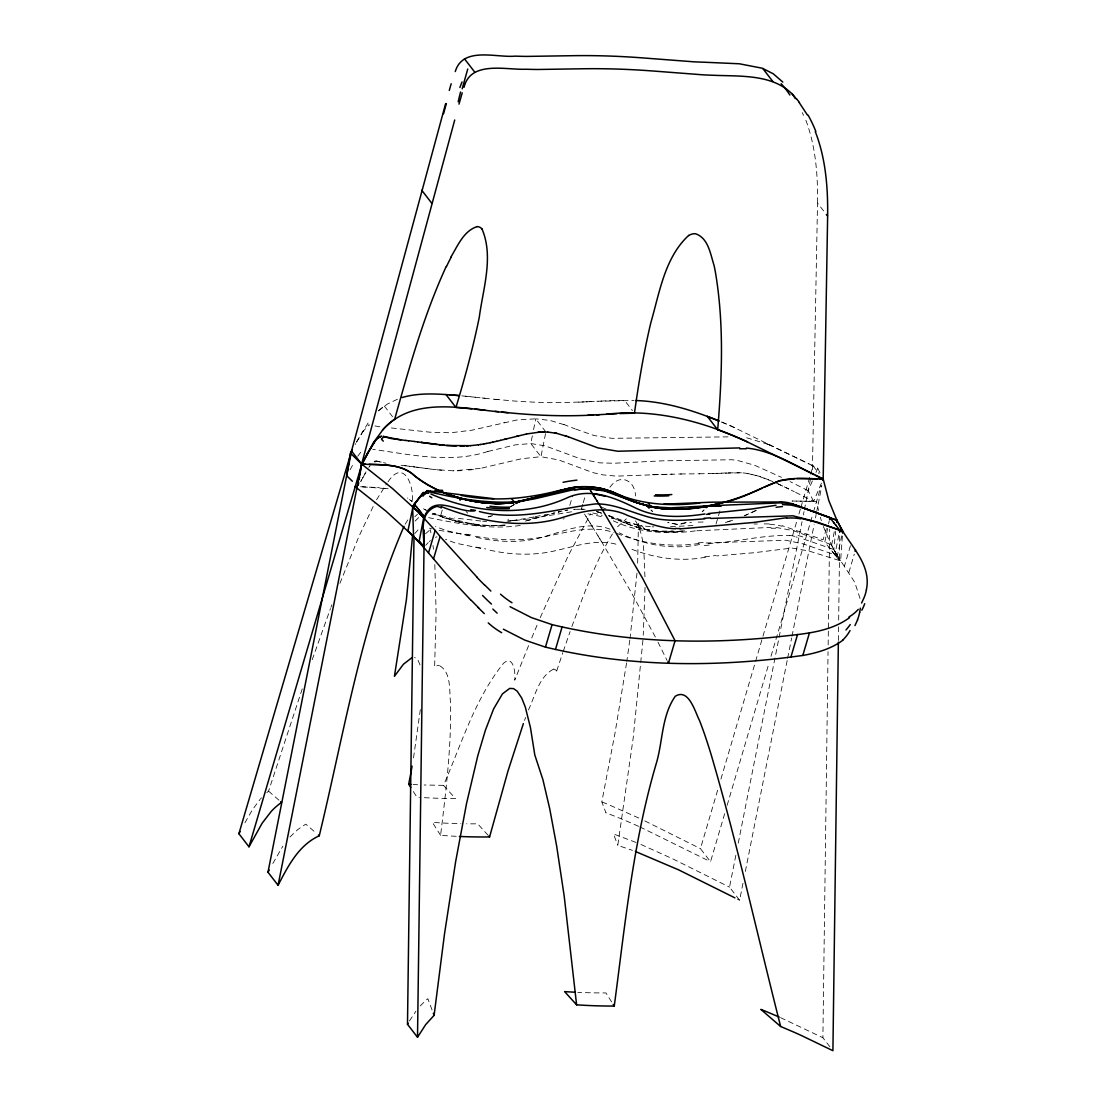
<?xml version="1.0" encoding="UTF-8"?>
<svg xmlns="http://www.w3.org/2000/svg" width="1106" height="1106" viewBox="0 0 1106 1106"><rect width="100%" height="100%" fill="white"/><g stroke="black" fill="none" stroke-linecap="round" stroke-linejoin="round"><path stroke-width="0.75" stroke-dasharray="5 3.75" d="M645.061 587.438L643.25 635.217M817.541 202.716C817.901 174.126 815.578 144.872 805.03 118.038M838.666 620.065L839.758 533.977M829.901 1046.815L822.892 1037.732L828.048 651.711M828.145 644.909L828.353 629.604M828.366 627.904L829.694 529.041M838.389 640.498L838.569 626.881M812.426 469.29L817.528 203.034L825.104 212.836M637.65 563.244L638.452 523.069M642.932 640.167L633.199 737.923L617.784 845.357L632.438 850.376M636.987 573.074L630.019 638.48M842.385 536.12L840.615 560.866L808.707 550.954L791.965 548.037L754.389 552.696L716.716 555.931M835.293 552.198L833.786 549.488L835.694 531.239M420.335 709.61L413.409 758.605M456.253 836.302A348.943 151.328 16.4 0 1 440.575 835.334C445.925 791.537 451.317 747.532 450.598 703.333C449.036 690.877 451.801 672.296 439.22 665.494M629.798 640.111L626.812 661.305M626.577 662.936L615.047 732.877L601.802 801.891L605.922 812.827M742.983 883.293L739.624 900.201L729.531 887.136L735.905 854.993M738.255 843.145L802.016 521.728M803.357 514.954L804.034 511.58M804.366 509.88L811.085 476.05M745.333 871.445L787.278 659.992M787.61 658.291L791.647 637.996M791.979 636.296L814.127 524.645M815.468 517.885L816.145 514.497M816.477 512.811L821.841 485.741M532.345 435.833L530.797 443.561L540.945 456.695L558.654 459.93L592.996 472.635L602.659 474.847L616.443 476.133L672.144 474.101M533.576 429.64L535.733 418.815L550.166 420.46L565.664 425.16M545.535 433.607L540.945 456.695L521.562 458.741L480.156 468.446M836.468 556.733L834.878 554.756L839.191 533.272M827.647 528.405L824.813 542.189L835.002 554.922M828.588 523.815L829.21 520.746M838.224 557.106L837.339 555.668L841.777 535.774M831.56 545.313L834.422 530.949M442.289 509.99L440.395 516.433A206.988 160.038 -37.7 0 0 444.985 518.037L448.497 519.156M569.811 505.318L572.701 495.474M582.779 504.225L581.369 509.05L582.157 510.308M583.263 502.622L585.157 496.179M716.024 524.092L720.905 507.543M724.679 813.67L710.536 861.726L700.444 848.648L718.485 787.334M720.932 779.053L755.066 663.075M755.55 661.416L796.997 520.58M798.947 513.944L800.412 508.981M800.896 507.322L810.173 475.843M810.657 474.184L813.09 465.903L731.329 426.156A227.712 98.752 16.4 0 0 720.352 421.51M727.126 805.389L769.057 662.895M771.006 656.259L812.951 513.765M813.435 512.119L821.288 485.41M860.039 598.47L854.758 582.323L844.362 566.369L850.984 543.862M848.869 572.479L854.261 554.189M826.389 528.627L823.085 539.756L782.122 525.654M266.809 792.643A211.965 91.922 16.4 0 1 268.564 791.163L302.975 686.646M556.719 670.913L562.802 652.637M563.217 651.406L570.102 631.526M312.224 659.715L330.487 608.535M571.871 626.549C583.871 594.489 595.194 561.696 613.36 532.484M330.943 607.277L331.869 604.761M524.493 720.448L525.626 717.407M339.929 583.332L358.938 536.41L375.045 502.525M424.345 797.675A347.975 150.9 16.4 0 0 455.423 798.477L443.52 785.357C461.479 743.937 474.916 698.633 503.645 663.158C513.737 654.42 515.631 673.665 514.732 680.19L529.083 644.369M528.433 709.997C535.11 695.909 538.885 676.844 553.415 669.185M531.71 637.968L537.668 623.687M540.226 617.646L568.553 555.074L590.59 513.889M812.385 480.875L808.21 490.691L813.643 501.391L792.048 501.018L812.122 501.35M815.965 472.469L817.749 468.267L811.099 464.935M821.399 483.184L813.643 501.391L793.168 491.119M360.625 481.732L366.003 471.903M361.026 481.069L361.621 479.949M362.809 477.723L366.141 471.764M356.367 442.248L369.432 420.764M272.809 863.482L282.887 846.159M244.91 822.795L252.417 809.786L260.048 799.444M350.063 469.787L354.197 462.267M355.261 444.501L355.773 443.575M356.699 441.888L363.473 430.51M376.538 499.815L387.072 483.004M362.187 432.418L368.367 425.506M405.183 524.147L407.81 519.931M409.427 1020.962L415.925 1011.188M357.763 456.239L361.856 450.764M368.782 467.479L369.874 466.041M369.501 466.455L370.247 465.46M388.054 481.787C402.681 459.681 413.285 482.147 412.593 500.437M414.764 533.645L418.69 529.138M617.549 526.746L626.369 518.838M415.068 521.092L419.146 517.166M260.532 798.905L261.5 797.827M420.252 1005.935L426.073 1000.183A211.578 91.757 16.4 0 1 427.842 998.718L432.529 1011.174M289.979 836.979L297.597 829.68L305.768 824.136L316.731 833.606M425.699 545.258L428.257 542.59M414.778 516.779L417.487 514.249M425.506 533.756L429.902 529.981M609.918 487.248C620.037 472.746 635.093 480.391 635.521 495.972M429.335 541.567L430.441 540.585M378.307 410.907L387.418 404.036L398.796 398.602M514.262 504.53L507.198 508.663M514.166 504.585L510.723 506.645M508.622 507.861L509.424 507.405M506.99 508.788L507.806 508.331M374.879 461.354L374.118 461.741L374.92 461.368M744.186 515.88L756.504 510.253M755.564 510.709L744.932 515.52M435.474 537.322L437.036 536.811M686.245 522.585L676.941 524.396L667.969 522.585M492.64 515.562L488.064 516.986M685.485 522.861L683.494 523.484A23.668 18.304 -37.7 0 1 677.563 524.382L667.789 522.502M488.672 516.82L491.133 516.087M538.622 517.414L524.963 521.23M544.47 515.728L550.318 514.083L526.926 520.719M551.452 513.765L554.23 513.032L552.267 513.543M553.719 513.156L554.853 512.866M487.94 451.442L515.368 444.861L530.797 443.561L545.147 445.829L580.996 459.045L599.466 462.833L613.775 463.248L662.121 460.856L731.315 459.75A84.222 78.346 -84.1 0 1 737.121 460.345L754.707 465.294L781.486 477.336M487.926 451.442C450.197 463.884 410.768 454.525 372.708 449.326M545.866 431.948L535.733 418.815L516.668 420.031L472.234 430.137L450.889 432.764L430.123 432.211L388.137 427.593M503.714 422.672L504.82 422.395M562.055 511.138L558.143 512.037L560.092 511.58M544.594 514.622L546.101 514.29M540.087 515.631L535.235 516.682M533.949 516.944L516.281 520.124M480.17 468.446L453.266 470.824M565.954 510.364L567.903 510.032M369.75 425.05L369.542 425.091A84.429 18.526 -89.6 0 0 368.367 424.967M520.262 525.447C489.115 530.175 457.635 523.442 427.165 517.359M517.055 520.014L507.018 521.147M515.507 520.235L512.424 520.622M473.534 469.525L465.377 470.409M699.6 544.484C672.13 550.249 644.162 544.981 619.236 532.843M505.456 525.129L482.603 525.709L458.022 521.797M705.6 557.175C679.457 562.29 652.941 557.77 628.498 548.009M708.061 543.475C735.435 542.59 762.518 534.599 789.795 535.594M511.649 520.705L508.815 520.995M684.545 530.811C658.319 534.889 632.245 527.59 608.894 515.977L615.254 518.645M499.649 525.709L503.507 525.35A122.144 94.439 -37.7 0 1 499.649 525.709L480.751 525.571L460.967 522.488M571.608 511.788L526.58 519.239L508.539 521.147M699.144 543.433C671.287 547.581 643.208 543.862 617.148 533.521M695.287 530.88C667.25 534.571 638.3 532.981 612.558 520.442M374.879 461.008A81.001 19.507 89.3 0 1 376.372 461.091L386.077 463.248M696.891 530.769L771.117 527.396M699.296 473.797L741.393 472.787A81.623 76.148 -87.2 0 1 747.158 473.423L758.204 475.981L773.315 481.746M589.291 401.672L598.056 401.202M706.07 542.991L785.661 540.24L803.191 543.875L837.339 555.654L835.597 552.71M586.374 401.824L592 401.533M596.811 401.271L633.973 400.483M587.217 401.782L563.231 402.57A362.146 157.052 16.4 0 1 513.806 400.98L491.631 398.99M600.973 401.049L624.517 400.317L632.466 410.63M728.315 472.856L741.393 472.787M726.421 472.967L708.545 473.631M583.456 401.962L577.622 402.211M670.513 526.677L693.144 525.557M652.319 474.709L681.407 473.976M376.372 460.995L382.925 462.557M727.997 436.856L611.908 438.335L594.033 435.529L574.221 428.561M457.276 470.797L461.313 470.658M753.988 524.037L757.375 523.967M680.466 473.976L699.849 473.783M764.149 523.871L769.707 523.954M443.52 785.357L424.137 784.983M626.383 523.332C644.383 531.281 664.485 533.106 683.895 530.894A171.665 132.734 -37.7 0 1 662.867 531.696M453.266 470.824L434.036 469.497L402.93 465.405M812.799 501.377L816.56 501.488L818.509 510.46M360.639 486.764L375.625 487.414M362.519 486.834L388.441 488.797L377.478 487.539M775.942 527.41L793.721 530.742L831.214 544.636M652.125 526.802L653.895 526.885M583.235 509.147L573.724 509.299L585.088 509.299M417.57 784.721L413.16 784.486M486.557 521.438L482.672 521.175M650.383 526.691L641.356 525.668M480.751 521.023L454.607 517.94M441.543 470.23L434.036 469.483M461.824 395.865L476.631 397.386M498.156 399.639L487.456 398.561M465.239 396.197L471.82 396.874M432.156 514.442L440.727 515.285L464.769 522.295M482.05 397.98L488.354 398.644M475.124 397.234L485.05 398.298M401.077 465.239L416.16 467.133M430.414 469.041L416.022 467.078M587.894 513.806L601.733 516.668M379.897 426.792L374.713 425.907M638.881 525.364L611.272 518.202M469.912 535.415L438.266 530.175M475.193 536.23C498.875 540.571 523.318 541.332 546.931 536.189C568.94 531.986 591.904 524.921 614.01 532.58M747.158 473.382L758.923 476.202L770.288 480.446M640.747 525.557L633.614 524.05M480.571 548.369L455.506 543.087L445.442 539.286M490.041 550.235C512.147 555.129 535.276 555.848 557.327 550.249C577.387 545.756 598.291 538.193 618.779 545.023M476.354 537.295C499.511 542.673 524.009 543.322 546.806 535.954C568 529.539 590.95 520.304 612.641 530.313M469.538 535.871L447.197 530.825L435.474 526.622M592.816 512.963L602.3 515.382M459.225 522.087L432.612 513.281L445.594 518.244L462.723 522.875M456.819 521.493L449.672 519.516M795.933 536.894L797.26 537.24M608.411 515.355L628.623 522.626L641.964 525.765L644.674 529.29L634.512 526.401A130.619 100.992 -37.7 0 0 641.259 528.447A122.918 95.033 -37.7 0 0 651.835 530.631M596.839 511.663L602.411 513.474L600.765 512.894M597.406 511.815L599.093 512.341M803.799 539.134L833.786 549.488M563.369 424.289L574.788 428.782M768.172 444.363L746.536 437.727A84.429 78.153 -84.5 0 0 743.55 437.271M627.987 523.981L618.42 520M636.005 842.426L613.512 833.979L617.784 845.357M608.894 515.977L610.484 516.626M766.638 443.727L770.481 445.331M721.748 422.091L736.748 428.547M768.559 444.529L809.067 463.926M640.955 844.472L672.697 858.823L729.531 887.136M780.573 1017.644L822.892 1037.732M638.604 826.348L631.346 823.127A236.988 102.775 16.4 0 0 605.95 812.813M776.343 483.087L791.689 490.387M639.862 826.901L710.536 861.726M778.223 483.944L788.73 488.935M638.784 818.039L607.429 804.145A215.117 93.291 16.4 0 0 601.802 801.891M644.812 820.915L700.444 848.648M791.329 490.207L794.26 491.672M808.21 490.691L790.016 481.58M737.287 899.04L739.624 900.201M423.432 508.76L426.432 510.35L421.98 507.903M409.483 499.539L412.165 501.516L407.533 497.976M268.564 791.163L279.113 800.288M467.672 513.17L466.041 511.442M652.581 511.566L651.033 510.004M651.116 510.087L652.208 511.193M488.092 835.279L477.654 823.818A361.69 156.858 16.4 0 1 466.566 823.804M834.892 554.783L829.445 547.982M836.233 556.456L839.454 560.493M813.09 465.903L819.145 473.741M635.466 520.843C645.738 537.309 643.568 558.323 645.005 576.903M384.349 406.054L392.561 416.685M844.362 566.369L839.551 559.221M840.449 560.618L839.8 559.608M839.634 559.36L838.431 557.438M611.659 1001.953L605.936 992.925A360.985 156.54 16.4 0 1 577.761 992.345M413.354 791.55L416.962 797.232A347.975 150.9 16.4 0 0 419.437 797.398M839.316 558.862L838.694 557.853M440.575 835.334L432.363 822.352A361.69 156.858 16.4 0 0 460.967 823.707M584.535 514.096L586.125 516.626M586.014 516.447L588.503 520.456M838.528 557.604L836.509 554.272M588.42 520.318L590.231 523.235M590.092 523.014L592.484 526.871M592.042 526.166L596.48 533.369M596.037 532.636L598.083 535.981M597.987 535.816L599.936 539.023M601.291 541.249L631.042 592L655.803 637.872M599.687 538.622L601.401 541.428M836.91 554.963L837.339 555.654M836.634 554.479L829.127 540.35L823.334 526.428M836.095 553.581L835.058 551.783M833.371 548.742L831.919 546.005M817.749 468.267L820.859 474.391M657.987 642.171L667.098 660.489M821.385 520.691L820.348 517.262M420.059 664.983L418.137 660.393L415.179 657.793A4.825 3.982 -27.5 0 0 414.515 657.614M430.234 529.705L430.939 532.816M432.999 545.424L433.455 549.226M434.824 564.53L436.11 612.171L434.617 666.973A8.005 7.175 -40.7 0 1 439.22 665.383M374.934 462.114A81.609 19.396 -88.5 0 1 376.413 461.326M662.881 531.64A113.033 87.402 -37.7 0 1 653.646 530.88M478.912 525.405A167.711 129.665 -37.7 0 1 473.423 524.756M468.695 523.332A94.632 4.728 9.3 0 1 479.7 524.825M563.148 518.977A123.609 64.535 -21 0 1 564.184 518.783M558.254 512.023A129.637 100.231 -37.7 0 1 560.521 511.484M565.055 510.53A129.637 100.231 -37.7 0 1 567.323 510.101M703.9 510.046A73.01 56.447 -37.7 0 1 702.573 511.345M601.415 507.225A123.305 80.213 -23.7 0 1 606.987 509.451M641.328 526.815A138.844 87.941 -33.8 0 1 638.231 526.373M689.812 522.419A93.789 19.853 0.1 0 1 691.471 522.35M698.149 522.129A93.789 19.853 0.1 0 1 704.881 522.004M596.452 511.525A129.208 99.899 -37.7 0 1 603.24 513.792M704.245 545.617A108.098 12.498 -4.6 0 1 711.822 544.733M789.85 535.359A76.687 72.111 -43.4 0 1 796.002 536.7M797.979 535.484A177.859 156.858 -20.7 0 1 804.574 537.461M431.575 528.806A107.78 2.157 11 0 1 429.446 528.184M704.633 556.83A108.167 19.631 -2.5 0 1 715.955 555.544M475.939 547.069A108.264 4.645 12.9 0 1 485.769 548.977M704.024 509.99A75.028 58.01 -37.7 0 1 702.227 511.746M771.076 528.309A108.982 99.982 -57.4 0 1 775.873 528.239M698.204 542.88A91.328 17.903 -0.8 0 1 705.351 542.396M465.916 534.212A91.522 6.885 12.6 0 1 471.267 535M644.674 529.276A120.374 93.07 -37.7 0 0 658.664 530.935A172.011 132.996 -37.7 0 0 673.222 530.88M504.682 525.115A120.374 93.07 -37.7 0 1 492.764 525.571A171.872 132.886 -37.7 0 1 464.783 522.281M434.534 514.138A157.439 17.157 -10.3 0 1 435.75 513.626M769.707 524.258A78.25 72.001 72.4 0 1 782.025 526.235M508.774 519.779A139.273 99.111 -19.6 0 1 507.834 519.834M802.306 112.646A104.918 84.72 69.2 0 1 803.523 115.397M378.791 410.478A230.822 100.093 16.4 0 1 384.294 406.026M553.456 669.075A8.005 6.055 -58.3 0 1 556.65 670.983M732.614 520.249L724.845 522.723L732.628 520.249"/><path stroke-width="1.5" d="M423.764 547.387C424.331 532.442 418.441 514.802 434.713 507.06M424.248 530.009L417.515 1037.276L407.492 1024.294L414.003 536.23M424.372 518.645L424.4 516.751C433.856 492.903 457.345 513.129 474.806 510.848M827.634 215.794C827.993 187.384 825.698 158.338 815.302 131.655M839.786 532.083L839.813 530.189L829.846 517.691L829.528 519.212M414.404 506.133L414.432 504.239L417.543 508.166M829.818 519.585L829.846 517.691M838.362 642.199L832.915 1050.7L801.629 1035.631A326.049 141.402 16.4 0 0 794.108 1032.244L780.642 1026.492L760.845 1009.391A214.343 92.945 16.4 0 1 766.527 1011.672L779.177 1017.036M836.869 520.179L828.767 500.465L823.182 478.967L827.634 216.112L826.362 214.481M412.593 535.428L406.4 599.646L394.427 676.305L403.455 664.208L411.736 657.821M842.661 532.843L842.399 530.507M813.85 474.294L745.707 441.128A239.048 103.66 16.4 0 0 717.697 429.722C721.9 378.376 724.14 326.229 715.9 275.159A218.117 194.449 -52.3 0 0 714.117 265.606C710.411 254.214 708.434 237.97 695.398 233.725A10.604 9.442 -38.7 0 0 688.72 235.523M860.33 608.162L859.708 612.475M836.717 522.129L836.938 520.304L796.444 505.304M417.515 1037.276L425.727 1024.543L434.105 1015.336L444.501 933.989L455.644 861.643L466.538 803.537L477.806 755.702L485.437 730.112L493.622 708.891L502.456 693.877L509.686 688.416L513.557 688.609L517.166 691.139L521.742 698.107L525.295 707.024L530.465 727.651L534.792 754.956L542.922 779.689L549.751 808.873L556.622 845.841L564.184 895.998L576.613 1004.842A347.92 150.872 16.4 0 0 614.259 1006.059C625.07 925.003 632.909 842.8 656.093 764.122C662.923 741.836 661.388 716.08 675.268 696.255C688.734 687.904 694.983 711.656 699.573 720.67C703.914 731.785 707.633 743.121 711.117 754.527C737.495 844.334 757.582 935.814 780.642 1026.492M352.15 450.114L350.436 453.17L346.731 475.774L352.358 481.221M358.676 482.437L358.164 485.271L358.441 483.847M359.091 479.617L359.602 476.783M359.796 475.373L361.634 464.064L454.718 120.015M361.455 465.474L373.496 442.538L383.132 429.418A237.652 103.065 16.4 0 1 394.552 419.312M866.344 589.954C872.053 562.913 848.108 544.47 837.947 522.336M411.073 771.67L412.082 766.168M410.824 773.053L408.708 784.237L410.768 787.486M408.639 531.64L407.92 530.949L413.188 505.857M421.483 544.857L418.967 542.147L423.75 517.594L423.045 516.944M403.994 526.304C361.427 624.766 344.325 732.034 319.261 835.79C298.634 845.136 288.002 866.233 278.076 885.298L267.984 872.219L351.542 450.985L445.58 103.798M278.076 885.298L361.634 464.064L364.386 459.211M424.096 518.285L424.4 516.751L416.298 506.589M839.495 531.723L839.813 530.189L817.707 522.239L792.947 515.811L710.964 518.424M414.114 505.774L414.432 504.239M842.454 532.719L842.247 531.004M836.578 521.825L836.938 520.304L803.233 508.069L791.44 505.138L782.495 504.613M459.349 836.454A348.943 151.328 16.4 0 0 489.585 836.924L507.972 771.089L523.373 723.614M459.004 104.13L462.225 92.821M394.621 419.34C409.248 367.607 423.722 315.445 446.216 266.463M449.271 90.443L451.179 83.752M280.73 801.684L281.546 802.389A235.772 102.236 16.4 0 0 271.15 811.5L262.163 823.168L248.988 846.809L238.896 833.73L351.542 450.985L361.634 464.064L392.616 488.645L417.598 511.414M248.988 846.809L362.077 463.373M470.589 599.894L446.589 574.29L428.547 552.931L435.17 530.424L418.289 512.106M433.483 559.055L440.105 536.548L435.17 530.424M503.396 629.203L524.769 640.098L545.452 647.134L552.074 624.627C598.415 635.729 646.084 640.858 693.711 641.107C721.195 641.245 748.693 639.793 776.039 637.001C801.103 633.918 828.339 633.185 849.519 617.66M545.452 647.134L555.489 649.443L562.111 626.936M555.489 649.443C632.646 666.476 712.748 667.056 790.914 657.047L797.537 634.54M790.914 657.047L802.804 655.457L809.426 632.936M855.09 551.369L855.505 549.972M471.903 408.791L455.935 407.45C464.962 377.713 473.091 347.671 479.285 317.215C483.101 288.459 493.912 256.551 481.926 228.818M464.05 87.319C470.492 60.236 506.064 70.134 526.138 69.236A304.122 131.891 16.4 0 0 537.668 69.484L584.383 68.752A484.096 209.933 16.4 0 1 652.678 70.978L702.725 74.807A307.413 133.314 16.4 0 0 714.448 75.319C742.499 76.452 777.808 73.839 796.472 99.125M857.592 619.844L854.966 625.567M455.271 71.544C462.82 46.106 496.47 57.982 515.258 56.13A280.606 121.688 16.4 0 0 526.746 56.406L574.249 55.673A474.903 205.951 16.4 0 1 642.614 57.899L693.282 61.77A280.565 121.674 16.4 0 0 704.895 62.254L739.292 63.775L761.813 68.143M822.588 480.377L823.182 478.981C798.131 467.893 774.297 450.64 746.301 448.054M450.847 257.173C457.621 245.947 463.58 231.057 476.935 226.675M861.602 603.047L864.215 597.323A84.319 50.489 -20.4 0 0 866.413 589.94M365.409 457.234L366.888 454.442M364.648 458.631L365.879 456.446M366.611 455.064L367.634 453.045M367.358 453.681L375.971 439.815M363.902 460.013L364.759 458.52M368.091 452.326L375.21 440.741M362.464 462.681L362.851 461.99M238.896 833.73L240.126 831.56M267.984 872.219L269.214 870.049M346.731 475.774L347.408 474.585M407.492 1024.294L408.128 1023.188M412.732 506.424L423.335 492.35M414.28 504.046L422.796 493.359M409.358 532.332L418.967 542.147L419.603 541.484M413.865 504.986C417.944 500.41 421.745 492.447 428.782 493.193M412.621 506.576L413.561 536.521M375.528 440.257L378.639 437.243L381.28 436.262M424.317 546.765L419.478 541.332M781.983 502.788L707.868 505.857L706.181 507.695M517.083 501.875L534.958 498.778L571.871 490.055L589.194 488.437L605.162 491.133L637.415 502.995L652.194 506.686L670.388 507.875L707.868 505.857L707.024 506.783M382.496 430.137C414.169 394.22 467.188 409.801 508.248 412.718A353.063 153.112 16.4 0 0 587.742 415.303L616.858 413.699M376.745 438.958L381.335 436.262M688.665 235.44C664.665 257.574 659.577 292.62 650.826 322.717C643.761 352.565 638.66 382.828 634.457 413.202L619.775 413.561M842.896 640.18C831.256 648.876 816.919 652.955 802.804 655.457M518.258 502.041L564.986 490.262A124.439 96.208 -37.7 0 1 574.802 488.327M516.654 503.036L519.046 501.543A118.784 91.853 -37.7 0 1 494.824 503.52A170.739 132.015 -37.7 0 1 465.861 499.525L463.055 498.875M515.825 503.548L517.456 502.539M434.907 506.949L435.888 506.507A50.337 17.71 74.8 0 1 441.363 507.958M821.675 478.221L823.182 478.981C808.928 478.815 794.329 477.156 780.311 480.571C761.149 487.096 743.813 498.474 723.656 502.387C687.172 513.433 647.3 511.262 613.65 492.709M764.066 487.262L779.343 480.847L794.855 478.622M762.186 488.202C720.241 507.267 668.439 519.295 625.042 497.479M543.309 495.474L558.074 491.258M549.157 493.774L562.608 490.055A129.637 100.231 -37.7 0 1 575.079 487.4M517.636 501.778L545.258 494.907M541.346 496.027L514.553 502.276A116.42 90.015 -37.7 0 1 494.728 503.52M402.059 397.524C420.598 392.118 440.216 394.082 459.17 395.602M556.94 491.562C576.544 484.843 598.374 484.635 617.12 494.119M560.341 490.649L561.475 490.345M506.576 438.847L526.497 434.008M500.354 440.395L506.631 438.833M504.433 439.4L505.166 439.206M516.613 436.289L518.59 435.792M562.802 490.013C583.097 483.198 604.802 487.317 623.466 496.801M500.424 440.395L496.553 441.308M496.608 441.294L492.737 442.165M492.792 442.165L490.179 442.704M562.304 489.682C529.359 498.419 494.949 502.276 461.23 495.419M712.637 504.93L714.02 504.64A209.228 161.766 -37.7 0 0 722.315 502.718M490.235 442.704L486.35 443.478M526.47 433.994L540.115 432.045M711.255 505.207L700.222 507.142L703.568 506.617M486.391 443.478L483.778 443.948M707.868 505.857L706.914 506.036M518.479 501.64C482.52 507.571 443.769 498.059 414.805 475.981C400.579 462.529 379.552 465.294 361.634 464.064L350.436 453.17M705.946 506.202L704.038 506.534M483.834 443.948L480.474 444.501M516.792 501.93L515.12 502.193M478.428 444.792L480.516 444.488M775.997 505.276L751.873 508.995L708.448 513.557M786.643 517.691L753.739 522.461L680.121 528.889M478.469 444.792L470.271 445.677M705.006 513.958C681.462 517.567 656.411 518.479 634.554 507.516C613.498 497.258 589.526 487.262 566.479 498.129C523.359 517.525 473.313 512.7 430.884 493.995M519.046 501.543C488.285 504.101 457.027 498.626 427.248 491.34M506.272 503.202L515.963 502.055A122.144 94.439 -37.7 0 1 506.272 503.202L487.373 503.05L467.603 499.981M426.764 490.58L430.455 491.064M538.221 432.197L547.746 432.045M704.854 518.825C684.655 520.318 663.766 522.253 644.176 515.728C628.097 510.972 612.365 503.41 595.222 503.935C556.871 508.76 518.313 521.479 479.423 511.566M446.451 445.497L470.313 445.677M606.503 414.266C655.222 408.432 703.623 421.441 747.518 441.93M596.493 414.847L599.411 414.681M466.248 445.925L468.28 445.815M593.576 415.013L587.728 415.289M699.78 503.05C669.407 506.686 638.439 504.488 610.54 491.23M464.23 446.008L460.207 446.091M796.776 478.539L817.541 478.801M542.064 431.962L543.972 431.921M739.762 447.902L617.812 451.248L597.904 447.889L568.47 436.87M663.807 504.17L711.849 502.165L780.477 501.986M456.225 446.05L442.663 445.151M819.435 478.857L823.182 478.981M369.155 464.313C384.791 464.949 402.653 464.285 414.805 475.981M361.634 464.064L365.395 464.188M356.892 486.64L355.012 486.571L385.98 511.152L412.179 535.124M635.604 400.524C664.568 401.437 692.577 410.215 719.218 421.068M408.708 784.237L410.934 784.361M675.144 528.765C658.526 528.032 643.139 521.258 627.779 515.534C606.378 505.055 582.71 510.986 561.309 517.885C521.838 529.691 478.552 521.272 441.17 506.548M493.663 498.668L430.621 491.105M449.119 394.759L458.714 395.561M547.719 432.045L556.747 433.358L568.47 436.87M444.571 445.317L421.538 442.414M508.248 412.718L501.668 412.04M475.179 409.123L485.078 410.202M495.046 411.308L498.364 411.681M438.971 444.736L440.824 444.944M405.902 440.492L390.985 438.515L383.022 436.372L400.939 439.911M405.833 440.423L408.612 440.796M408.529 440.741L414.404 441.46M437.147 444.529L421.289 442.428M414.515 441.515L417.598 441.875M417.709 441.93L421.649 442.483M800.91 518.299L815.495 522.018L841.68 530.825M555.005 432.999L556.76 433.358M469.345 500.368L465.059 499.373M700.222 507.101A171.665 132.734 -37.7 0 1 669.489 509.175A116.959 90.429 -37.7 0 1 651.005 506.686L635.922 502.318L609.282 491.976A129.056 99.789 -37.7 0 0 599.811 489.115M463.856 499.083L451.621 495.529A207.513 160.453 -37.7 0 1 447.018 493.912A206.988 160.038 -37.7 0 0 451.621 495.529L453.958 496.276M461.852 498.571L457.497 497.354M793.306 504.184L829.694 517.497M461.465 498.46L459.474 497.921L460.068 499.843M552.074 624.627L531.392 617.59L510.032 606.696M455.119 496.649L456.294 497.009M762.684 68.42L773.274 73.798L782.799 82.079M841.873 530.88L842.62 531.129M841.127 530.631L839.813 530.189M565.221 435.736L566.853 436.289M635.369 851.454L678.725 869.91L734.937 897.865M612.71 492.336L610.83 491.603A129.208 99.899 -37.7 0 0 600.088 488.188M820.168 477.474L815.661 475.207M415.455 476.506C430.04 488.216 447.806 495.212 465.861 499.58A172.177 133.121 -37.7 0 0 494.907 503.52M318.417 835.058L319.261 835.79M413.34 507.267L414.059 507.958M414.778 508.649L422.381 516.253M490.884 591.074L484.815 585.06M484.262 613.581L478.193 607.581M413.838 536.811L415.206 538.207M477.211 577.387L440.105 536.548M416.105 539.147L417.902 541.014M416.285 539.327L416.962 540.018M417.626 540.723L418.345 541.47M418.289 541.428L418.953 542.12M418.773 541.94L420.086 543.35M421.192 544.539L423.529 547.138M488.838 836.108L489.585 836.924M647.038 505.705L649.015 507.875L647.038 505.705A118.729 91.798 -37.7 0 0 669.503 509.161A113.033 87.402 -37.7 0 1 660.268 508.359M576.613 1004.842L564.585 991.598A360.985 156.54 16.4 0 0 575.148 992.22M423.086 546.627L428.547 552.931M511.677 498.778L514.553 502.276A117.333 90.72 -37.7 0 1 494.921 503.493M835.445 524.728L836.067 525.502M419.409 510.502L420.667 512.064M833.578 522.378L834.201 523.166M418.165 508.94L418.787 509.728M423.156 515.189L423.778 515.977M762.753 68.448L772.845 81.512M464.465 58.812L474.557 71.876M707.384 416.437L717.67 429.75M421.745 190.246L431.838 203.324M445.981 394.552L455.935 407.45M648.337 503.202L651.005 506.7M799.209 102.554L807.256 114.803M792.02 93.485L795.242 98.434M613.222 1004.414L614.259 1006.059M587.991 486.543L591.157 491.576M590.991 491.313L592.802 494.202M592.747 494.119L593.811 495.834M593.41 495.17L595.125 497.935M594.613 497.119L597.033 501.004M596.728 500.493L600.917 507.281M600.71 506.949L642.434 578.023L675.061 640.747L668.439 663.268L667.775 661.886M842.012 529.829L836.938 520.304M433.317 1013.248L434.105 1015.336M460.096 499.926L459.626 498.433M739.734 448.801A102.747 94.549 -62.9 0 1 746.232 448.787M381.584 439.469A102.747 24.208 81.9 0 1 383.312 441.142M859.639 612.475A84.319 50.378 -20.7 0 1 857.482 619.844M850.238 624.572A81.844 52.77 -13.6 0 1 845.979 629.978M850.058 630.544A67.107 50.696 58.2 0 1 842.786 640.042M858.284 609.406A67.107 51.263 38.6 0 1 848.966 616.982M864.698 603.696A81.844 59.282 2.9 0 1 861.795 610.236M658.457 508.124A122.918 95.033 -37.7 0 1 647.881 505.926A130.619 100.992 -37.7 0 1 641.134 503.88M478.608 607.747A84.319 7.562 43.8 0 1 471.156 600.226M497.147 613.139A81.844 16.493 43.1 0 1 492.847 609.074M501.682 632.701A67.107 58.991 42.2 0 1 488.23 622.899M511.981 602.742A67.107 50.586 40 0 1 500.506 594.185M491.465 604.083A81.844 34.728 42.3 0 1 482.575 595.443M484.4 584.908A84.319 7.908 43.7 0 1 476.658 577.055M485.534 502.884A167.711 129.665 -37.7 0 1 480.059 502.248M523.774 500.589A129.872 100.425 -37.7 0 1 517.912 501.737M434.81 490.94A94.632 9.207 12.8 0 1 442.607 490.304M563.065 482.285A123.609 79.065 -24.9 0 1 576.959 480.128M509.354 508.636A111.913 78.526 -19.8 0 1 486.751 507.488M595.097 494.092A123.305 70.59 -15.2 0 1 605.3 496.373M703.264 506.341A93.789 13.148 -0.1 0 1 721.209 506.189M671.826 494.534A112.148 54.567 -20 0 1 655.54 494.741M706.596 514.387A101.738 11.848 -4.5 0 1 709.9 514M776.108 507.336A78.747 68.655 -30.8 0 1 782.426 506.576M429.64 496.304A76.093 22.148 67.9 0 1 431.838 497.797M786.656 518.175A50.53 47.282 -37.6 0 1 800.772 518.852M680.176 528.544A111.761 89.199 -57.8 0 1 675.213 528.447M781.983 502.857A57.609 53.876 80.6 0 1 788.689 503.659A85.439 80.213 89.8 0 1 796.389 505.483M425.174 492.626A56.959 14.337 -84.2 0 1 426.985 491.631M422.948 496.193A85.784 22.051 -87.6 0 1 425.257 493.608M703.955 518.285A90.609 17.35 -0.9 0 1 710.259 517.857M470.783 509.672A90.816 6.498 12.4 0 1 475.456 510.364M574.526 489.737A71.627 47.088 -24.6 0 1 599.065 490.235M668.784 495.82A115.383 58.065 -21.5 0 1 654.199 495.944M509.534 507.17A115.162 80.337 -19.3 0 1 489.93 506.23M788.302 502.857A92.531 85.743 82.4 0 1 793.334 503.99M780.477 501.751A70.024 64.494 76.8 0 1 788.315 502.732M426.653 491.313A68.531 14.696 -79.5 0 0 424.801 492.626A92.558 20.585 -83.1 0 0 423.252 494.258M381.501 438.999A101.918 24.553 88.9 0 1 383.049 437.561M781.182 83.71A93.789 87.733 79.8 0 1 789.905 95.033M796.652 98.973A96.416 93.955 -77.9 0 1 799.389 102.402M808.057 115.065A106.204 85.867 69.7 0 1 815.827 131.434M443.534 113.78A105.236 1.7 -75 0 1 446.354 103.508M458.188 101.807A94.66 21.318 -82.5 0 1 460.566 91.992M459.902 87.471A96.291 37.922 88.3 0 1 462.059 81.955M462.197 88.826A106.535 1.797 -75.3 0 1 467.755 69.042M707.411 416.409A227.712 98.752 16.4 0 1 718.499 420.764M476.963 226.592A10.645 8.018 -56.4 0 1 481.884 228.845M446.478 266.574A218.048 176.877 -61.2 0 1 451.082 257.283"/></g></svg>
